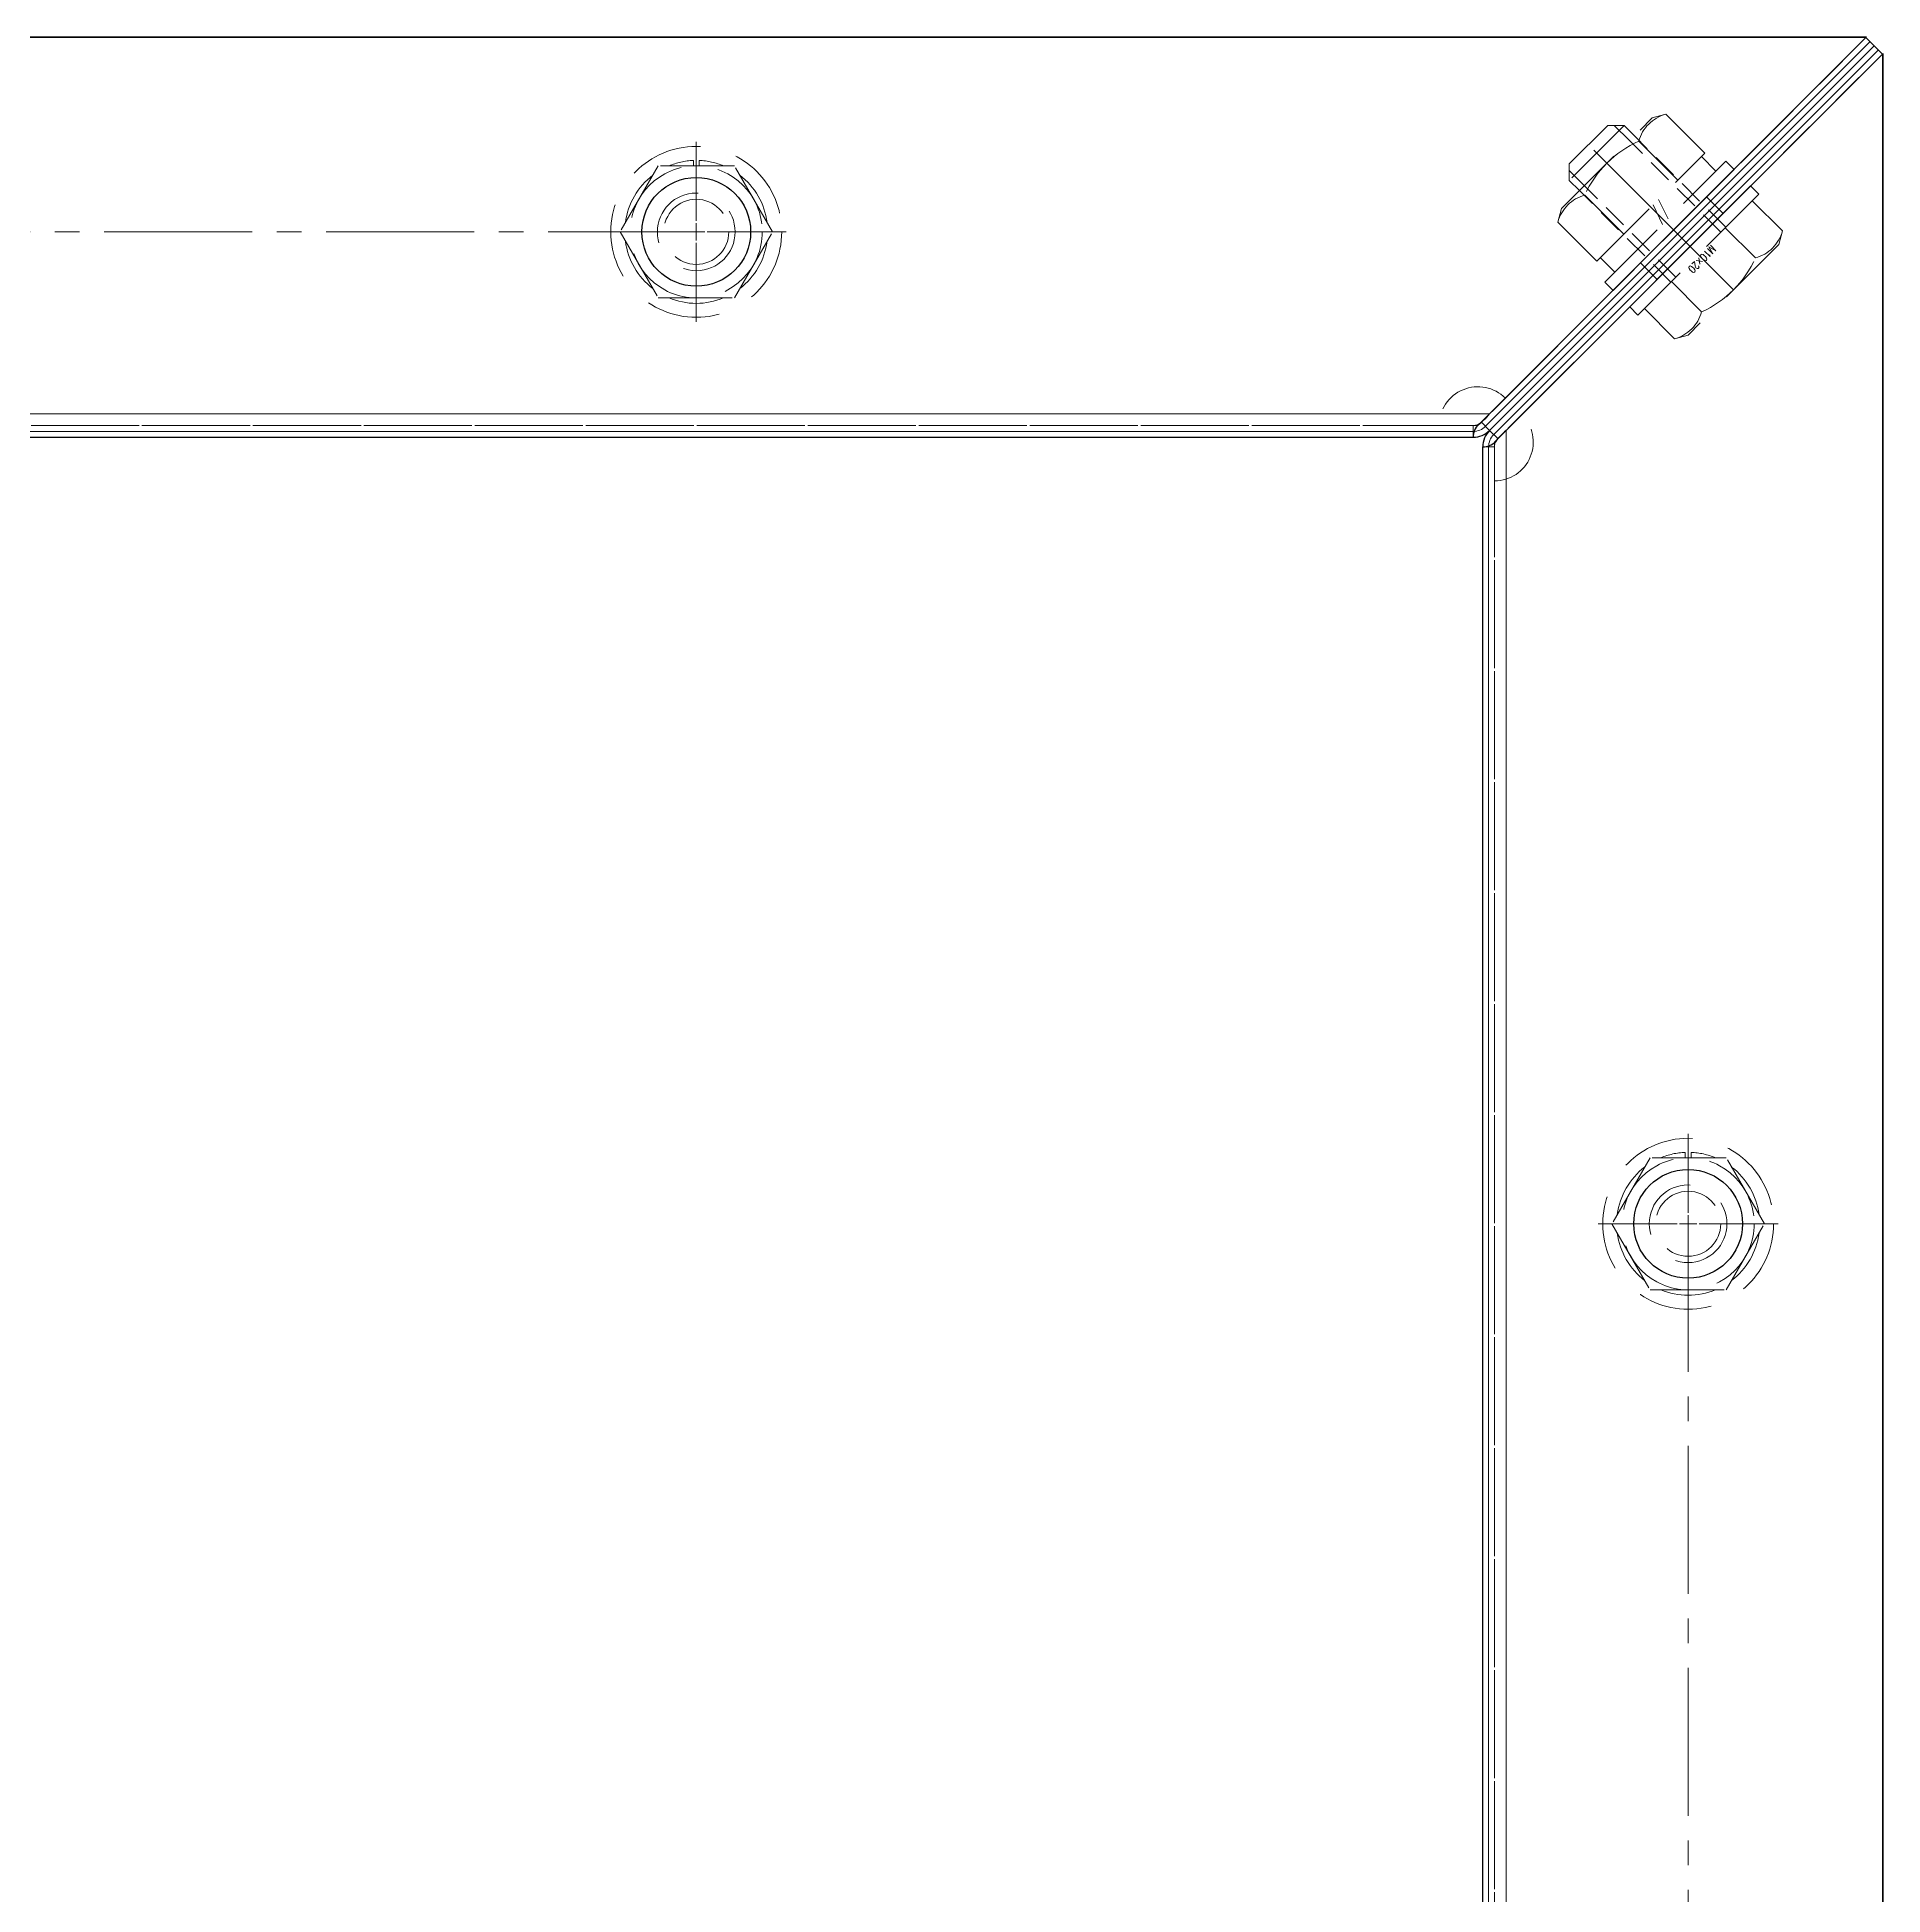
# Model space of a CAD drawing. Header units: millimetres. Extents: x 0 to 51411, y 0 to 16902.
# Drawn here: x 5304.4 to 5542, y 8255.8 to 8494.9 of the extents above; entities that cross this region are included whole.
import ezdxf

# ---------------------------------------------------------------- set-up
doc = ezdxf.new("R2010")
doc.units = ezdxf.units.MM
doc.linetypes.add('CENTER2', pattern=[28.575, 19.05, -3.175, 3.175, -3.175])
doc.linetypes.add('HIDDEN2', pattern=[4.7625, 3.175, -1.5875])
for name, color, linetype, lineweight in [('01_外形線', 7, 'Continuous', 25), ('03_かくれ線', 6, 'HIDDEN2', 13), ('04_中心線', 1, 'CENTER2', 9)]:
    doc.layers.add(name, color=color, linetype=linetype, lineweight=lineweight)
doc.layers.add('10_補助線', color=8, linetype='Continuous', lineweight=13, plot=False)
doc.styles.add('寸法用', font='simplex.shx', dxfattribs={"width": 0.8, "bigfont": '@extfont2.shx'})

# ---------------------------------------------------------------- blocks, each defined once
blk = doc.blocks.new('*U323')
at = {"layer": '04_中心線', "color": 0, "linetype": 'CENTER2', "transparency": 16777216}
for p, q in [((0, 1.4), (0, 10.5)), ((-10.5, 0), (-1.4, 0)), ((1.4, 0), (10.5, 0)), ((0, -10.5), (0, -1.4))]:
    blk.add_line(p, q, dxfattribs=at)
at = {"layer": '04_中心線', "color": 0, "linetype": 'Continuous', "transparency": 16777216}
for p, q in [((-0.7, 0), (0.7, 0)), ((0, -0.7), (0, 0.7))]:
    blk.add_line(p, q, dxfattribs=at)
blk = doc.blocks.new('*U332')
at = {"layer": '04_中心線', "color": 0, "linetype": 'CENTER2', "transparency": 16777216}
for p, q in [((0, 1.4), (0, 10.5)), ((-10.5, 0), (-1.4, 0)), ((1.4, 0), (10.5, 0)), ((0, -10.5), (0, -1.4))]:
    blk.add_line(p, q, dxfattribs=at)
at = {"layer": '04_中心線', "color": 0, "linetype": 'Continuous', "transparency": 16777216}
for p, q in [((-0.7, 0), (0.7, 0)), ((0, -0.7), (0, 0.7))]:
    blk.add_line(p, q, dxfattribs=at)
blk = doc.blocks.new('*U341')
at = {"layer": '04_中心線', "color": 0, "linetype": 'CENTER2', "transparency": 16777216}
for p, q in [((0, 2.2), (0, 11.59)), ((-11.59, 0), (-2.2, 0)), ((2.2, 0), (11.59, 0)), ((0, -11.59), (0, -2.2))]:
    blk.add_line(p, q, dxfattribs=at)
at = {"layer": '04_中心線', "color": 0, "linetype": 'Continuous', "transparency": 16777216}
for p, q in [((-1.1, 0), (1.1, 0)), ((0, -1.1), (0, 1.1))]:
    blk.add_line(p, q, dxfattribs=at)
blk = doc.blocks.new('*U342')
at = {"layer": '04_中心線', "color": 0, "linetype": 'CENTER2', "transparency": 16777216}
for p, q in [((0, 2.2), (0, 11.59)), ((-11.59, 0), (-2.2, 0)), ((2.2, 0), (11.59, 0)), ((0, -11.59), (0, -2.2))]:
    blk.add_line(p, q, dxfattribs=at)
at = {"layer": '04_中心線', "color": 0, "linetype": 'Continuous', "transparency": 16777216}
for p, q in [((-1.1, 0), (1.1, 0)), ((0, -1.1), (0, 1.1))]:
    blk.add_line(p, q, dxfattribs=at)

msp = doc.modelspace()

# ---------------------------------------------------------------- linework, layer by layer
at = {"layer": '01_外形線'}
for p, q in [((5539.841, 8494.868), (4638.725, 8494.868)), ((5539.841, 8494.868), (5491.405, 8446.432)), ((5491.405, 8446.432), (5539.841, 8494.868)), ((5540.902, 8493.808), (5491.405, 8444.31)), ((5540.902, 8493.808), (5491.405, 8444.31)), ((5540.902, 8493.808), (5539.841, 8494.868)), ((5540.902, 8493.808), (5541.963, 8492.747)), ((5541.963, 8492.747), (5493.526, 8444.31)), ((5493.526, 8444.31), (5541.963, 8492.747)), ((5541.963, 8492.747), (5541.963, 7591.631)), ((4689.283, 8443.432), (5489.283, 8443.432)), ((5490.526, 7642.189), (5490.526, 8442.189))]:
    msp.add_line(p, q, dxfattribs=at)
for points in [[(5539.841, 8494.868), (5539.905, 8494.932), (4638.662, 8494.932), (4638.725, 8494.868)], [(5541.963, 8492.747), (5542.026, 8492.81), (5542.026, 7591.568), (5541.963, 7591.631)]]:
    msp.add_lwpolyline(points, dxfattribs=at)
for centre in [(5389.283, 8469.868), (5516.963, 8342.189)]:
    msp.add_circle(centre, 7, dxfattribs=at)
for centre, radius, start, end in [((5484.703, 8452.032), 8.734, 306.97209, 320.11425), ((5491.438, 8443.49), 2.155, 133.44471, 181.54875), ((5489.283, 8446.432), 3, 270, 315), ((5493.526, 8442.189), 3, 135, 180), ((5499.127, 8437.608), 8.734, 129.88575, 143.02791), ((5490.584, 8444.343), 2.155, 268.45125, 316.55529)]:
    msp.add_arc(centre, radius, start, end, dxfattribs=at)
at = {"layer": '03_かくれ線', "ltscale": 3}
for p, q in [((5500.668, 8472.877), (5512.335, 8484.545)), ((5514.08, 8485.012), (5512.335, 8484.545)), ((5519.098, 8479.994), (5514.08, 8485.012)), ((5506.607, 8483.555), (5501.658, 8478.605)), ((5508.729, 8483.555), (5501.658, 8476.484)), ((5508.729, 8483.555), (5506.607, 8483.555)), ((5509.4, 8481.61), (5507.456, 8483.555)), ((5510.037, 8482.247), (5508.729, 8483.555)), ((5505.218, 8466.114), (5519.098, 8479.994)), ((5515.628, 8476.524), (5510.61, 8481.542)), ((5518.664, 8479.559), (5520.537, 8477.686)), ((5501.658, 8476.484), (5501.658, 8478.605)), ((5503.602, 8475.812), (5501.658, 8477.756)), ((5506.254, 8463.402), (5521.81, 8478.958)), ((5506.501, 8478.711), (5515.093, 8470.12)), ((5522.871, 8477.898), (5507.315, 8462.341)), ((5521.81, 8478.958), (5522.871, 8477.898)), ((5502.966, 8475.175), (5501.658, 8476.484)), ((5508.688, 8469.584), (5503.67, 8474.602)), ((5509.436, 8460.22), (5524.992, 8475.776)), ((5526.053, 8474.716), (5510.497, 8459.159)), ((5524.992, 8475.776), (5526.053, 8474.716)), ((5500.2, 8471.132), (5500.668, 8472.877)), ((5513.678, 8470.827), (5512.448, 8473.344)), ((5514.386, 8471.534), (5513.155, 8474.051)), ((5525.215, 8473.878), (5529.101, 8469.991)), ((5505.218, 8466.114), (5500.2, 8471.132)), ((5521.745, 8470.408), (5525.631, 8466.521)), ((5529.101, 8469.991), (5528.634, 8468.246)), ((5528.634, 8468.246), (5516.967, 8456.579)), ((5507.527, 8464.675), (5505.653, 8466.549)), ((5507.315, 8462.341), (5506.254, 8463.402)), ((5514.805, 8463.468), (5518.691, 8459.581)), ((5510.497, 8459.159), (5509.436, 8460.22)), ((5511.334, 8459.997), (5515.221, 8456.111)), ((5515.221, 8456.111), (5516.967, 8456.579)), ((4689.283, 8444.932), (5489.283, 8444.932)), ((5492.026, 7642.189), (5492.026, 8442.189))]:
    msp.add_line(p, q, dxfattribs=at)
at = {"layer": '03_かくれ線'}
for p, q in [((5521.81, 8470.473), (5510.037, 8482.247)), ((5521.174, 8469.837), (5509.4, 8481.61)), ((5514.739, 8463.402), (5502.966, 8475.175)), ((5515.376, 8464.039), (5503.602, 8475.812)), ((5520.396, 8473.302), (5519.335, 8474.362)), ((5520.396, 8473.302), (5521.457, 8472.241)), ((5511.91, 8464.817), (5510.849, 8465.878)), ((5511.912, 8464.815), (5512.972, 8463.755))]:
    msp.add_line(p, q, dxfattribs=at)
at = {"layer": '03_かくれ線', "ltscale": 3}
for points in [[(4638.725, 8494.868), (4685.126, 8448.467, -0.6681786), (4693.662, 8444.932), (5484.905, 8444.932, -0.6681786), (5493.44, 8448.467), (5539.841, 8494.868)], [(5541.963, 7591.631), (5495.561, 7638.032, 0.6681786), (5492.026, 7646.568), (5492.026, 8437.81, 0.6681786), (5495.561, 8446.346), (5541.963, 8492.747)]]:
    msp.add_lwpolyline(points, format="xyb", dxfattribs=at)
for points in [[(5384.376, 8461.368), (5394.191, 8461.368), (5399.098, 8469.868), (5394.191, 8478.368), (5384.376, 8478.368), (5379.468, 8469.868)], [(5512.055, 8333.689), (5521.87, 8333.689), (5526.778, 8342.189), (5521.87, 8350.689), (5512.055, 8350.689), (5507.148, 8342.189)]]:
    msp.add_lwpolyline(points, close=True, dxfattribs=at)
for points in [[(5388.908, 8478.368), (5388.908, 8479.061)], [(5389.658, 8478.368), (5389.658, 8479.061)], [(5516.588, 8350.689), (5516.588, 8351.381)], [(5517.338, 8350.689), (5517.338, 8351.381)]]:
    msp.add_lwpolyline(points, dxfattribs=at)
for centre, radius in [((5389.283, 8469.868), 11), ((5389.283, 8469.868), 8.5), ((5389.283, 8469.868), 5), ((5389.283, 8469.868), 4.188), ((5516.963, 8342.189), 11), ((5516.963, 8342.189), 8.5), ((5516.963, 8342.189), 5), ((5516.963, 8342.189), 4.188)]:
    msp.add_circle(centre, radius, dxfattribs=at)
for centre, radius, start, end in [((5515.351, 8480.272), 4.907, 105.00001, 164.99999), ((5516.245, 8468.968), 13.779, 114.136, 155.864), ((5389.283, 8469.868), 9.2, 127.50502, 172.49498), ((5389.283, 8469.868), 9.2, 92.33607, 112.49498), ((5389.283, 8469.868), 9.2, 67.50502, 87.66393), ((5389.283, 8469.868), 9.2, 7.50502, 52.49498), ((5504.94, 8469.862), 4.907, 105.00001, 164.99999), ((5524.361, 8471.261), 4.907, 285.00001, 344.99999), ((5389.283, 8469.868), 9.2, 187.50502, 232.49498), ((5389.283, 8469.868), 9.2, 307.50502, 352.49498), ((5513.057, 8472.156), 13.779, 294.136, 335.864), ((5389.283, 8469.868), 9.2, 247.50502, 292.49498), ((5513.951, 8460.851), 4.907, 285.00001, 344.99999), ((5516.963, 8342.189), 9.2, 92.33607, 112.49498), ((5516.963, 8342.189), 9.2, 67.50502, 87.66393), ((5516.963, 8342.189), 9.2, 127.50502, 172.49498), ((5516.963, 8342.189), 9.2, 7.50502, 52.49498), ((5516.963, 8342.189), 9.2, 187.50502, 232.49498), ((5516.963, 8342.189), 9.2, 307.50502, 352.49498), ((5516.963, 8342.189), 9.2, 247.50502, 292.49498)]:
    msp.add_arc(centre, radius, start, end, dxfattribs=at)
at = {"layer": '03_かくれ線'}
for centre, start, end in [((5489.283, 8446.432), 270, 315), ((5493.526, 8442.189), 135, 180)]:
    msp.add_arc(centre, 1.5, start, end, dxfattribs=at)
at = {"layer": '04_中心線'}
for p, q in [((5522.8, 8462.412), (5504.133, 8481.08)), ((5510.32, 8474.893), (5520.926, 8464.286)), ((5521.987, 8463.225), (5511.38, 8473.832)), ((5389.283, 8469.868), (4789.283, 8469.868)), ((5516.963, 8342.189), (5516.963, 7742.189))]:
    msp.add_line(p, q, dxfattribs=at)
at = {"layer": '10_補助線'}
for p, q in [((5540.372, 8494.338), (5490.874, 8444.841)), ((5541.432, 8493.277), (5491.935, 8443.78)), ((4686.101, 8446.432), (5491.405, 8446.432)), ((4689.283, 8444.182), (5489.283, 8444.182)), ((5489.283, 8444.932), (5489.283, 8443.432)), ((5491.405, 8444.31), (5490.344, 8445.371)), ((5491.405, 8444.31), (5492.465, 8443.25)), ((5493.526, 7639.007), (5493.526, 8444.31)), ((5492.026, 8442.189), (5490.526, 8442.189)), ((5491.276, 7642.189), (5491.276, 8442.189))]:
    msp.add_line(p, q, dxfattribs=at)
for points in [[(5493.44, 8448.467), (5489.905, 8444.932), (5484.905, 8444.932)], [(5495.561, 8446.346), (5492.026, 8442.81), (5492.026, 8437.81)]]:
    msp.add_lwpolyline(points, dxfattribs=at)
for centre, start, end in [((5489.283, 8446.432), 270, 315), ((5493.526, 8442.189), 135, 180)]:
    msp.add_arc(centre, 2.25, start, end, dxfattribs=at)

# ---------------------------------------------------------------- block references
at = {"layer": '04_中心線', "linetype": 'CENTER2'}
for name, p, rotation in [('*U342', (5389.283, 8469.868), 180), ('*U323', (5389.283, 8469.868), 180), ('*U341', (5516.963, 8342.189), 180), ('*U332', (5516.963, 8342.189), 270)]:
    msp.add_blockref(name, p, dxfattribs=dict(at, rotation=rotation))

# ---------------------------------------------------------------- texts
at = {"layer": '10_補助線', "style": '寸法用', "width": 0.8}
msp.add_text('M10×20', height=1, rotation=225, dxfattribs=at).set_placement((5519.923, 8468.232))

doc.saveas('drawing.dxf')
